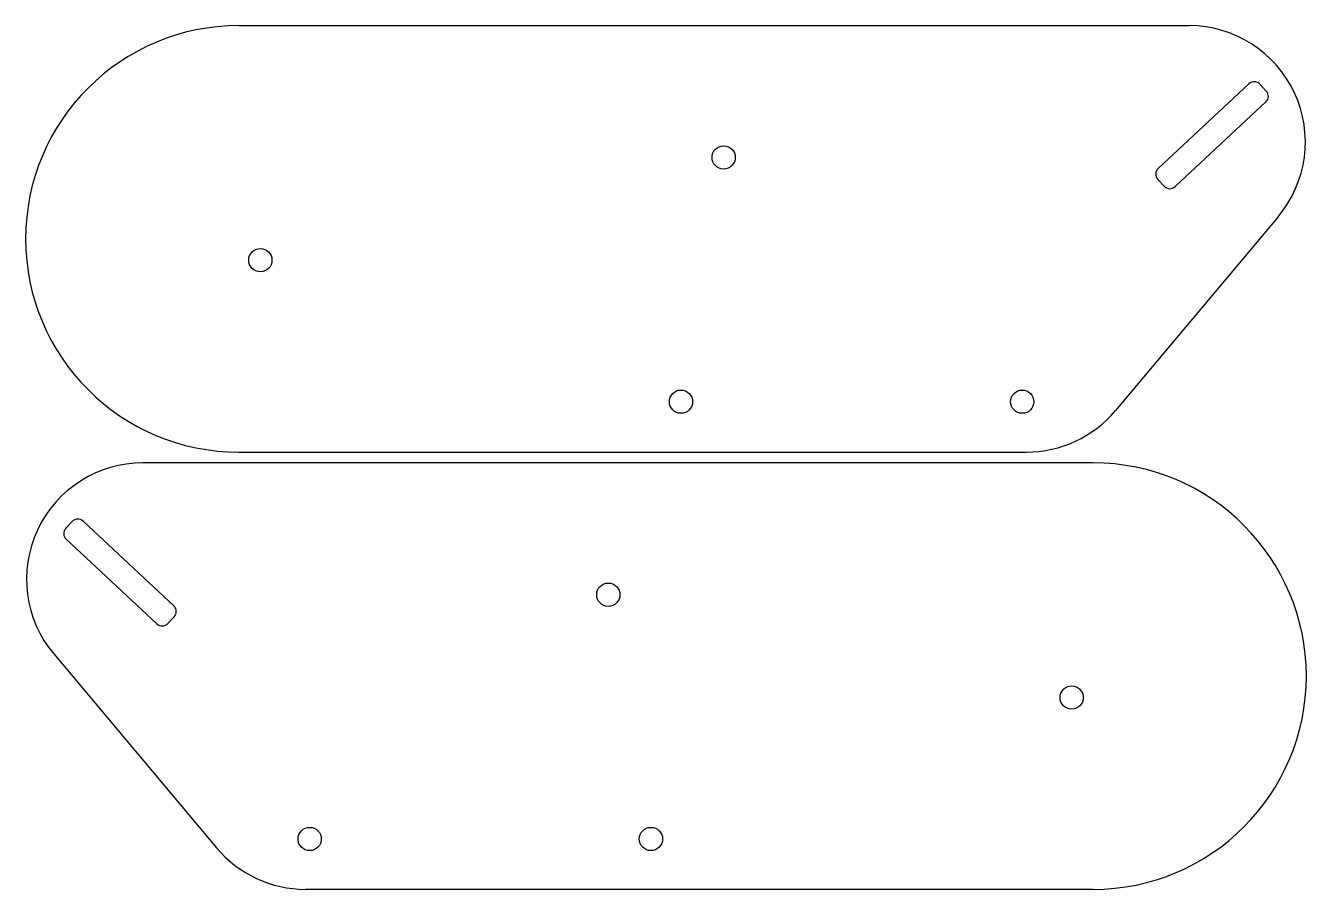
# Model space of a CAD drawing. Extents: x 7 to 173, y 2 to 113.
import ezdxf

# ---------------------------------------------------------------- set-up
doc = ezdxf.new("R2010")
doc.units = 0
doc.header["$LTSCALE"] = 12.7
doc.layers.add('VISIBLE', color=7, linetype='CONTINUOUS')

msp = doc.modelspace()

# ---------------------------------------------------------------- linework, layer by layer
at = {"layer": 'VISIBLE'}
for p, q in [((34.98, 112.93), (157.48, 112.93)), ((165.21, 105.42), (153.5, 94.51)), ((166.62, 105.37), (167.44, 104.49)), ((167.39, 103.08), (155.69, 92.17)), ((153.46, 93.1), (154.27, 92.22)), ((168.97, 88.29), (148, 63.29)), ((34.98, 57.93), (136.51, 57.93)), ((145.11, 56.54), (22.61, 56.54)), ((13.48, 48.98), (12.66, 48.1)), ((14.89, 49.03), (26.59, 38.12)), ((12.71, 46.69), (24.41, 35.78)), ((26.64, 36.7), (25.82, 35.82)), ((11.12, 31.9), (32.1, 6.9)), ((145.11, 1.54), (43.59, 1.54))]:
    msp.add_line(p, q, dxfattribs=at)
for centre in [(97.48, 95.93), (37.75, 82.68), (91.98, 64.43), (135.98, 64.43), (82.61, 39.54), (142.35, 26.28), (44.11, 8.04), (88.11, 8.04)]:
    msp.add_circle(centre, 1.5, dxfattribs=at)
for centre, radius, start, end in [((34.98, 85.43), 27.5, 90, 270), ((157.48, 97.93), 15, 320, 90), ((165.89, 104.69), 1, 43, 133), ((166.71, 103.81), 1, 313, 43), ((154.19, 93.78), 1, 133, 223), ((155.01, 92.9), 1, 223, 313), ((136.51, 72.93), 15, 270, 320), ((22.61, 41.54), 15, 90, 220), ((145.11, 29.04), 27.5, 270, 90), ((13.39, 47.42), 1, 137, 227), ((14.21, 48.3), 1, 47, 137), ((25.91, 37.38), 1, 317, 47), ((25.09, 36.51), 1, 227, 317), ((43.59, 16.54), 15, 220, 270)]:
    msp.add_arc(centre, radius, start, end, dxfattribs=at)

doc.saveas('drawing.dxf')
